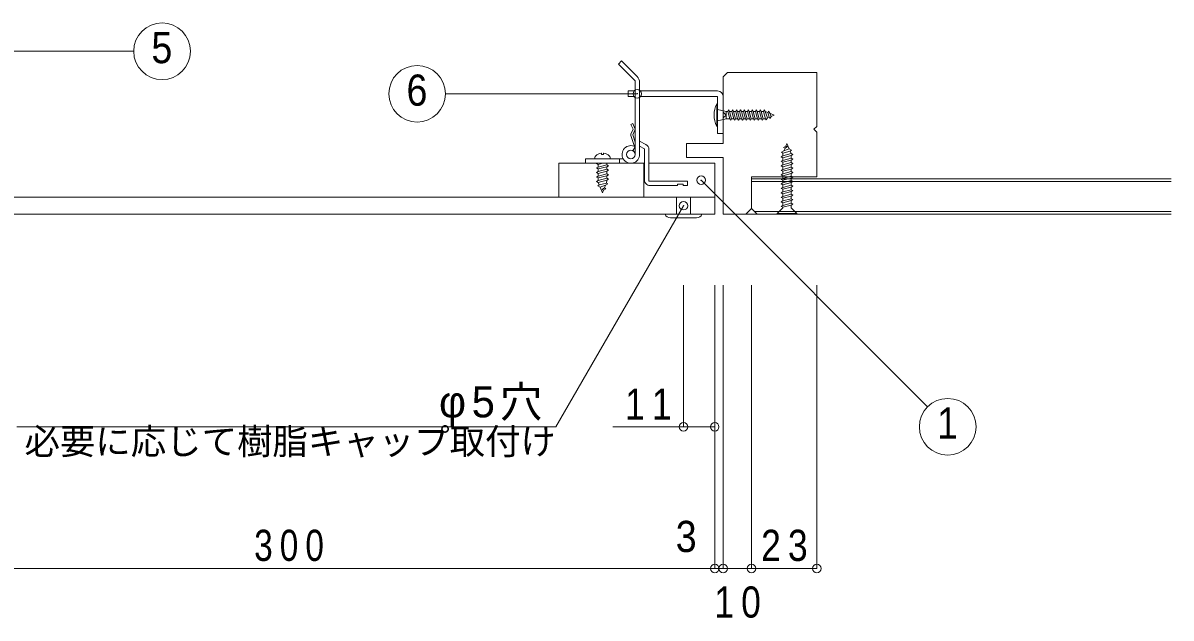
# Model space of a CAD drawing. Units: millimetres at full size, sheet at 1:5; details may follow other scales. Extents: x -4786 to 1000, y -688 to 1008.
# Drawn here: x 241.9 to 647, y -379.5 to -169.5 of the extents above; entities that cross this region are included whole.
import ezdxf
from ezdxf.enums import TextEntityAlignment as Align

# ---------------------------------------------------------------- set-up
doc = ezdxf.new("R2010")
doc.units = ezdxf.units.MM
doc.header["$LTSCALE"] = 5
doc.header["$PDMODE"] = 32
doc.header["$PDSIZE"] = 3
doc.linetypes.add('DASHED1', pattern=[1.8, 1.2, -0.6])
for name, color, linetype, lineweight in [('2-0_ＫＢ製品', 2, 'Continuous', 9), ('2-1_躯体', 3, 'Continuous', 9), ('2-3_寸法', 4, 'Continuous', 9), ('2-4_引出線字', 4, 'Continuous', 9), ('2-5_文字', 7, 'Continuous', 9), ('2-8_他製品', 7, 'Continuous', 9), ('2-9_他製品', 7, 'Continuous', 9), ('2-A_ベース', 3, 'Continuous', 9), ('2-B_2-Bﾚｲﾔ', 7, 'Continuous', 9)]:
    doc.layers.add(name, color=color, linetype=linetype, lineweight=lineweight)
doc.styles.add('HGｺﾞｼｯｸM', font='')
doc.styles.get('HGｺﾞｼｯｸM').set_extended_font_data('HGｺﾞｼｯｸM')

# ---------------------------------------------------------------- blocks, each defined once
blk = doc.blocks.new('軽天フレキ3.5×25')
at = {"layer": '2-B_2-Bﾚｲﾔ'}
for p, q in [((-9.782, -1.065), (-10.462, 0.848)), ((-9.7, 1.164), (-9.02, -1.38)), ((-7.227, 1.532), (-8.153, 1.532)), ((-5.637, 1.532), (-6.563, 1.532)), ((-4.047, 1.532), (-4.973, 1.532)), ((-2.457, 1.532), (-3.383, 1.532)), ((-1.793, 1.532), (-0.867, 1.532)), ((-0.203, 1.532), (0.723, 1.532)), ((1.387, 1.532), (2.313, 1.532)), ((2.977, 1.532), (3.903, 1.532)), ((4.567, 1.532), (5.493, 1.532)), ((6.157, 1.532), (7.083, 1.532)), ((7.747, 1.532), (8.673, 1.532)), ((9.337, 1.532), (10.319, 1.532)), ((12.319, 3.532), (10.319, 1.532)), ((12.319, -3.468), (12.319, 3.532)), ((12.319, 3.532), (12.569, 3.532)), ((12.569, -3.468), (12.569, 3.532)), ((-6.432, -1.468), (-7.358, -1.468)), ((-4.842, -1.468), (-5.768, -1.468)), ((-3.252, -1.468), (-4.178, -1.468)), ((-1.662, -1.468), (-2.588, -1.468)), ((-0.998, -1.468), (-0.072, -1.468)), ((0.592, -1.468), (1.518, -1.468)), ((2.182, -1.468), (3.108, -1.468)), ((3.772, -1.468), (4.698, -1.468)), ((5.362, -1.468), (6.288, -1.468)), ((6.952, -1.468), (7.878, -1.468)), ((8.542, -1.468), (9.468, -1.468)), ((10.132, -1.468), (10.319, -1.468)), ((12.319, -3.468), (10.319, -1.468)), ((12.569, -3.468), (12.319, -3.468))]:
    blk.add_line(p, q, dxfattribs=at)
for points in [[(-8.022, -1.468), (-9.02, -1.38), (-9.31, -1.883), (-9.782, -1.065), (-10.747, -0.665), (-11.037, -1.167), (-11.51, -0.349), (-12.431, 0.032), (-10.462, 0.848), (-9.99, 1.666), (-9.7, 1.164), (-8.817, 1.532)], [(-11.51, -0.349), (-11.297, 0.187), (-10.747, -0.665)]]:
    blk.add_lwpolyline(points, dxfattribs=at)
for points in [[(-8.485, 2.107), (-8.817, 1.532), (-8.022, -1.468), (-7.69, -2.043), (-7.358, -1.468), (-8.153, 1.532)], [(-6.895, 2.107), (-7.227, 1.532), (-6.432, -1.468), (-6.1, -2.043), (-5.768, -1.468), (-6.563, 1.532)], [(-5.305, 2.107), (-5.637, 1.532), (-4.842, -1.468), (-4.51, -2.043), (-4.178, -1.468), (-4.973, 1.532)], [(-3.715, 2.107), (-4.047, 1.532), (-3.252, -1.468), (-2.92, -2.043), (-2.588, -1.468), (-3.383, 1.532)], [(-2.125, 2.107), (-2.457, 1.532), (-1.662, -1.468), (-1.33, -2.043), (-0.998, -1.468), (-1.793, 1.532)], [(-0.535, 2.107), (-0.867, 1.532), (-0.072, -1.468), (0.26, -2.043), (0.592, -1.468), (-0.203, 1.532)], [(1.055, 2.107), (0.723, 1.532), (1.518, -1.468), (1.85, -2.043), (2.182, -1.468), (1.387, 1.532)], [(2.645, 2.107), (2.313, 1.532), (3.108, -1.468), (3.44, -2.043), (3.772, -1.468), (2.977, 1.532)], [(4.235, 2.107), (3.903, 1.532), (4.698, -1.468), (5.03, -2.043), (5.362, -1.468), (4.567, 1.532)], [(5.825, 2.107), (5.493, 1.532), (6.288, -1.468), (6.62, -2.043), (6.952, -1.468), (6.157, 1.532)], [(7.415, 2.107), (7.083, 1.532), (7.878, -1.468), (8.21, -2.043), (8.542, -1.468), (7.747, 1.532)], [(9.005, 2.107), (8.673, 1.532), (9.468, -1.468), (9.8, -2.043), (10.132, -1.468), (9.337, 1.532)]]:
    blk.add_lwpolyline(points, close=True, dxfattribs=at)

msp = doc.modelspace()

# ---------------------------------------------------------------- linework, layer by layer
at = {"layer": '2-0_ＫＢ製品'}
for p, q in [((186, -231), (486, -231)), ((486, -237), (486, -231)), ((186, -237), (486, -237))]:
    msp.add_line(p, q, dxfattribs=at)
at = {"layer": '2-0_ＫＢ製品', "linetype": 'DASHED1'}
for p, q in [((472.5, -237), (472.5, -231)), ((477.5, -237), (477.5, -231))]:
    msp.add_line(p, q, dxfattribs=at)
at = {"layer": '2-1_躯体'}
for p, q in [((461.2, -219), (431, -219)), ((431, -231), (431, -219)), ((461, -219), (461, -231)), ((462.8, -219), (486, -219)), ((486, -231), (486, -219)), ((499, -235), (499, -224.5)), ((647, -224.5), (499, -224.5)), ((647, -225.5), (499, -225.5)), ((486, -231), (431, -231)), ((499, -235), (501, -237)), ((647, -236), (500, -236)), ((501, -237), (647, -237))]:
    msp.add_line(p, q, dxfattribs=at)
at = {"layer": '2-3_寸法'}
for p, q in [((475, -312), (475, -262)), ((486, -312), (486, -262)), ((489, -362), (489, -262)), ((499, -362), (499, -262)), ((522, -262), (522, -362)), ((486, -312), (450, -312)), ((486, -362), (486, -312)), ((186, -362), (486, -362)), ((486, -362), (489, -362)), ((489, -362), (499, -362)), ((499, -362), (522, -362))]:
    msp.add_line(p, q, dxfattribs=at)
for p in [(475, -312), (486, -312), (486, -362), (489, -362), (499, -362), (522, -362)]:
    msp.add_point(p, dxfattribs=at)
at = {"layer": '2-4_引出線字'}
for p, q in [((211.069, -179.5), (281, -179.5)), ((458.671, -194.5), (391, -194.5)), ((481.2, -225), (561.129, -304.929)), ((475, -234), (429.967, -312)), ((239.818, -312), (429.967, -312))]:
    msp.add_line(p, q, dxfattribs=at)
for centre in [(291, -179.5), (381, -194.5), (568.2, -312)]:
    msp.add_circle(centre, 10, dxfattribs=at)
for p in [(458.671, -194.5), (481.2, -225), (475, -234), (522, -362)]:
    msp.add_point(p, dxfattribs=at)
at = {"layer": '2-8_他製品'}
for p, q in [((455.5, -193.5), (455.5, -195.5)), ((457.9, -193.5), (455.5, -193.5)), ((487, -193.5), (459.5, -193.5)), ((455.5, -195.5), (457.9, -195.5)), ((459.5, -195.5), (487, -195.5)), ((487, -208.5), (487, -195.5)), ((489, -195.5), (489, -208.5)), ((487, -208.5), (489, -208.5)), ((468.5, -237), (481.5, -237)), ((479.627, -238.3), (470.373, -238.3)), ((501, -237), (497, -237))]:
    msp.add_line(p, q, dxfattribs=at)
for centre, start, end in [((487, -195.5), 0, 90), ((470.373, -236.3), 200.48732, 270), ((479.627, -236.3), 270, 339.51268)]:
    msp.add_arc(centre, 2, start, end, dxfattribs=at)
at = {"layer": '2-9_他製品', "lineweight": 18}
for p, q in [((453.163, -182.9), (452.031, -184.031)), ((457.9, -189.9), (452.031, -184.031)), ((458.621, -188.359), (453.163, -182.9)), ((457.9, -215.9), (457.9, -189.9)), ((459.5, -215.9), (459.5, -190.48)), ((457.2, -207), (456.457, -205.277)), ((456.433, -209.211), (457.653, -213.064)), ((457.2, -207), (456.457, -208.723)), ((457.843, -207.277), (457.1, -209)), ((457.1, -209), (457.9, -211.527)), ((457.9, -213.187), (457.126, -214.587)), ((461.73, -212.371), (459.5, -211.2)), ((461.2, -213.9), (459.5, -213.007)), ((461.2, -224.9), (461.2, -213.9)), ((453.687, -217.4), (440.4, -217.4)), ((440.4, -217.4), (440.4, -219)), ((452.4, -219), (452.4, -217.4)), ((456.4, -219), (440.4, -219)), ((474.9, -226.4), (472.9, -226.4)), ((472.9, -226.9), (472.9, -226.4)), ((474.9, -226.9), (474.9, -226.4)), ((476.4, -226.9), (476.4, -225.3)), ((472.9, -226.9), (463.2, -226.9)), ((476.4, -226.9), (474.9, -226.9))]:
    msp.add_line(p, q, dxfattribs=at)
for points in [[(457.843, -206.723), (457.1, -205), (456.457, -205.277)], [(476.4, -225.3), (462.8, -225.3), (462.8, -214.141)]]:
    msp.add_lwpolyline(points, dxfattribs=at)
msp.add_circle((456.4, -215.9), 1.5, dxfattribs=at)
for centre, radius, start, end in [((456.5, -190.48), 3, 360, 45), ((457.1, -209), 0.7, 156.67699, 197.56773), ((457.2, -207), 0.7, 336.67699, 23.32301), ((456.4, -215.9), 3.1, 61.06146, 360), ((460.8, -214.141), 2, 360, 62.3), ((463.2, -224.9), 2, 180, 270.00001)]:
    msp.add_arc(centre, radius, start, end, dxfattribs=at)
at = {"layer": '2-A_ベース'}
for p, q in [((490.5, -187), (489, -188.5)), ((489, -188.5), (489, -201)), ((490.5, -187), (522, -187)), ((490, -202), (489, -201)), ((521, -207), (522, -208)), ((522, -208), (522, -223.8)), ((476, -212), (489, -212)), ((476, -217), (476, -212)), ((476, -217), (489, -217)), ((499, -235), (499, -223.8)), ((522, -223.8), (499, -223.8))]:
    msp.add_line(p, q, dxfattribs=at)
for points in [[(521, -207), (522, -206), (522, -187)], [(490, -202), (489, -203), (489, -212)], [(499, -235), (497, -237), (489, -237), (489, -217)]]:
    msp.add_lwpolyline(points, dxfattribs=at)
at = {"layer": '2-B_2-Bﾚｲﾔ'}
for p, q in [((486.7, -198), (487, -198)), ((486.7, -198), (486.7, -206)), ((487, -198), (487, -206)), ((487, -200), (490, -200.7)), ((490, -200.7), (490.593, -200.7)), ((490, -200.7), (490, -203.3)), ((491.199, -200.7), (491.993, -200.7)), ((492.599, -200.7), (493.393, -200.7)), ((493.999, -200.7), (494.793, -200.7)), ((495.399, -200.7), (496.193, -200.7)), ((496.799, -200.7), (497.593, -200.7)), ((498.199, -200.7), (498.993, -200.7)), ((499.599, -200.7), (500.393, -200.7)), ((500.999, -200.7), (501.793, -200.7)), ((502.399, -200.7), (503.193, -200.7)), ((503.799, -200.7), (504.711, -201.052)), ((486.7, -206), (487, -206)), ((490, -203.3), (487, -204)), ((490, -203.3), (491.293, -203.3)), ((491.899, -203.3), (492.693, -203.3)), ((493.299, -203.3), (494.093, -203.3)), ((494.699, -203.3), (495.493, -203.3)), ((496.099, -203.3), (496.893, -203.3)), ((497.499, -203.3), (498.293, -203.3)), ((498.899, -203.3), (499.693, -203.3)), ((500.299, -203.3), (501.093, -203.3)), ((501.699, -203.3), (502.493, -203.3)), ((503.099, -203.3), (503.893, -203.3)), ((504.61, -202.99), (505.211, -202.741)), ((443.685, -216.997), (443.65, -217.4)), ((443.65, -217.4), (449.15, -217.4)), ((446.069, -215.524), (446.084, -215.898)), ((449.115, -216.997), (449.15, -217.4)), ((444.487, -219), (444.325, -219.094)), ((444.325, -219.094), (444.9, -219.426)), ((444.9, -220.352), (444.325, -220.684)), ((444.325, -220.684), (444.9, -221.016)), ((444.9, -221.942), (444.325, -222.274)), ((444.325, -222.274), (444.9, -222.606)), ((444.9, -219.426), (446.507, -219)), ((444.9, -219.426), (444.9, -220.352)), ((444.9, -221.016), (444.9, -221.942)), ((444.9, -222.606), (444.9, -223.532)), ((447.9, -219), (447.9, -219.557)), ((447.9, -220.221), (447.9, -221.147)), ((447.9, -221.811), (447.9, -222.737)), ((444.9, -223.532), (444.325, -223.864)), ((444.325, -223.864), (444.9, -224.196)), ((444.9, -225.122), (444.325, -225.454)), ((444.325, -225.454), (444.9, -225.786)), ((444.9, -224.196), (444.9, -225.122)), ((445.269, -226.669), (447.813, -225.989)), ((447.497, -226.752), (445.585, -227.431)), ((447.9, -223.401), (447.9, -224.327))]:
    msp.add_line(p, q, dxfattribs=at)
for points in [[(491.293, -203.3), (490.593, -200.7), (490.896, -200.175), (491.199, -200.7), (491.899, -203.3), (491.596, -203.825)], [(492.693, -203.3), (491.993, -200.7), (492.296, -200.175), (492.599, -200.7), (493.299, -203.3), (492.996, -203.825)], [(494.093, -203.3), (493.393, -200.7), (493.696, -200.175), (493.999, -200.7), (494.699, -203.3), (494.396, -203.825)], [(495.493, -203.3), (494.793, -200.7), (495.096, -200.175), (495.399, -200.7), (496.099, -203.3), (495.796, -203.825)], [(496.893, -203.3), (496.193, -200.7), (496.496, -200.175), (496.799, -200.7), (497.499, -203.3), (497.196, -203.825)], [(498.293, -203.3), (497.593, -200.7), (497.896, -200.175), (498.199, -200.7), (498.899, -203.3), (498.596, -203.825)], [(499.693, -203.3), (498.993, -200.7), (499.296, -200.175), (499.599, -200.7), (500.299, -203.3), (499.996, -203.825)], [(501.093, -203.3), (500.393, -200.7), (500.696, -200.175), (500.999, -200.7), (501.699, -203.3), (501.396, -203.825)], [(502.493, -203.3), (501.793, -200.7), (502.096, -200.175), (502.399, -200.7), (503.099, -203.3), (502.796, -203.825)], [(503.799, -200.7), (504.61, -202.99), (504.179, -203.737), (503.893, -203.3), (503.193, -200.7), (503.496, -200.175)], [(504.976, -200.593), (505.407, -201.34), (505.907, -202.453), (505.476, -203.2), (505.211, -202.741), (504.711, -201.052)]]:
    msp.add_lwpolyline(points, close=True, dxfattribs=at)
for points in [[(505.407, -201.34), (507, -202), (505.907, -202.453)], [(446.731, -215.524), (446.716, -215.898), (446.084, -215.898)], [(444.9, -221.016), (447.9, -220.221), (448.475, -219.889), (447.9, -219.557), (444.9, -220.352)], [(444.9, -222.606), (447.9, -221.811), (448.475, -221.479), (447.9, -221.147), (444.9, -221.942)], [(444.9, -224.196), (447.9, -223.401), (448.475, -223.069), (447.9, -222.737), (444.9, -223.532)], [(447.9, -224.991), (447.813, -225.989), (448.315, -226.279), (447.497, -226.752), (447.097, -227.716), (447.6, -228.006), (446.782, -228.479), (446.4, -229.4), (445.585, -227.431), (444.767, -226.959)], [(444.767, -226.959), (445.269, -226.669), (444.9, -225.786)], [(444.9, -225.786), (447.9, -224.991), (448.475, -224.659), (447.9, -224.327), (444.9, -225.122)], [(446.782, -228.479), (446.246, -228.266), (447.097, -227.716)]]:
    msp.add_lwpolyline(points, dxfattribs=at)
for centre, radius, start, end in [((495.139, -202), 9.339, 154.63876, 205.36124), ((444.681, -217.084), 1, 133.42672, 175), ((446.4, -218.9), 3.5, 98.53957, 133.42672), ((445.866, -215.722), 0.284, 44.18718, 87.06173), ((446.934, -215.722), 0.284, 92.93827, 135.81282), ((446.4, -218.9), 3.5, 46.57328, 81.46043), ((448.119, -217.084), 1, 5, 46.57328)]:
    msp.add_arc(centre, radius, start, end, dxfattribs=at)

# ---------------------------------------------------------------- block references
at = {"layer": '2-B_2-Bﾚｲﾔ', "rotation": 270}
msp.add_blockref('軽天フレキ3.5×25', (511.468, -224.431), dxfattribs=at)

# ---------------------------------------------------------------- texts
at = {"layer": '2-3_寸法', "color": 7, "style": 'HGｺﾞｼｯｸM', "width": 0.9}
msp.add_text('3', height=11, dxfattribs=at).set_placement((472.25, -359.5), align=Align.BOTTOM_LEFT)
at = {"layer": '2-3_寸法', "color": 7, "char_height": 11, "attachment_point": 7, "style": 'HGｺﾞｼｯｸM'}
for s, insert in [('\\T1.36;\\W0.85;11', (454.375, -309.5)), ('\\T1.38;\\W0.8;300', (323.5, -359.5)), ('\\T1.36;\\W0.85;23', (502.375, -359.5)), ('\\T1.36;\\W0.85;10', (485.875, -379.5))]:
    msp.add_mtext(s, dxfattribs=dict(at, insert=insert))
at = {"layer": '2-5_文字', "style": 'HGｺﾞｼｯｸM', "width": 0.9}
for s, p in [('5', (287.25, -187)), ('6', (377.25, -202)), ('1', (564.45, -319.5))]:
    msp.add_text(s, height=11, dxfattribs=at).set_placement(p, align=Align.BOTTOM_LEFT)
at = {"layer": '2-5_文字', "style": 'HGｺﾞｼｯｸM'}
msp.add_text('必要に応じて樹脂キャップ取付け', height=9.164, dxfattribs=at).set_placement((242.467, -324.5), align=Align.BOTTOM_LEFT)
at = {"layer": '2-5_文字', "insert": (388.717, -312), "char_height": 11, "attachment_point": 7, "style": 'HGｺﾞｼｯｸM'}
msp.add_mtext('\\T1.21;φ5穴', dxfattribs=at)

doc.saveas('drawing.dxf')
